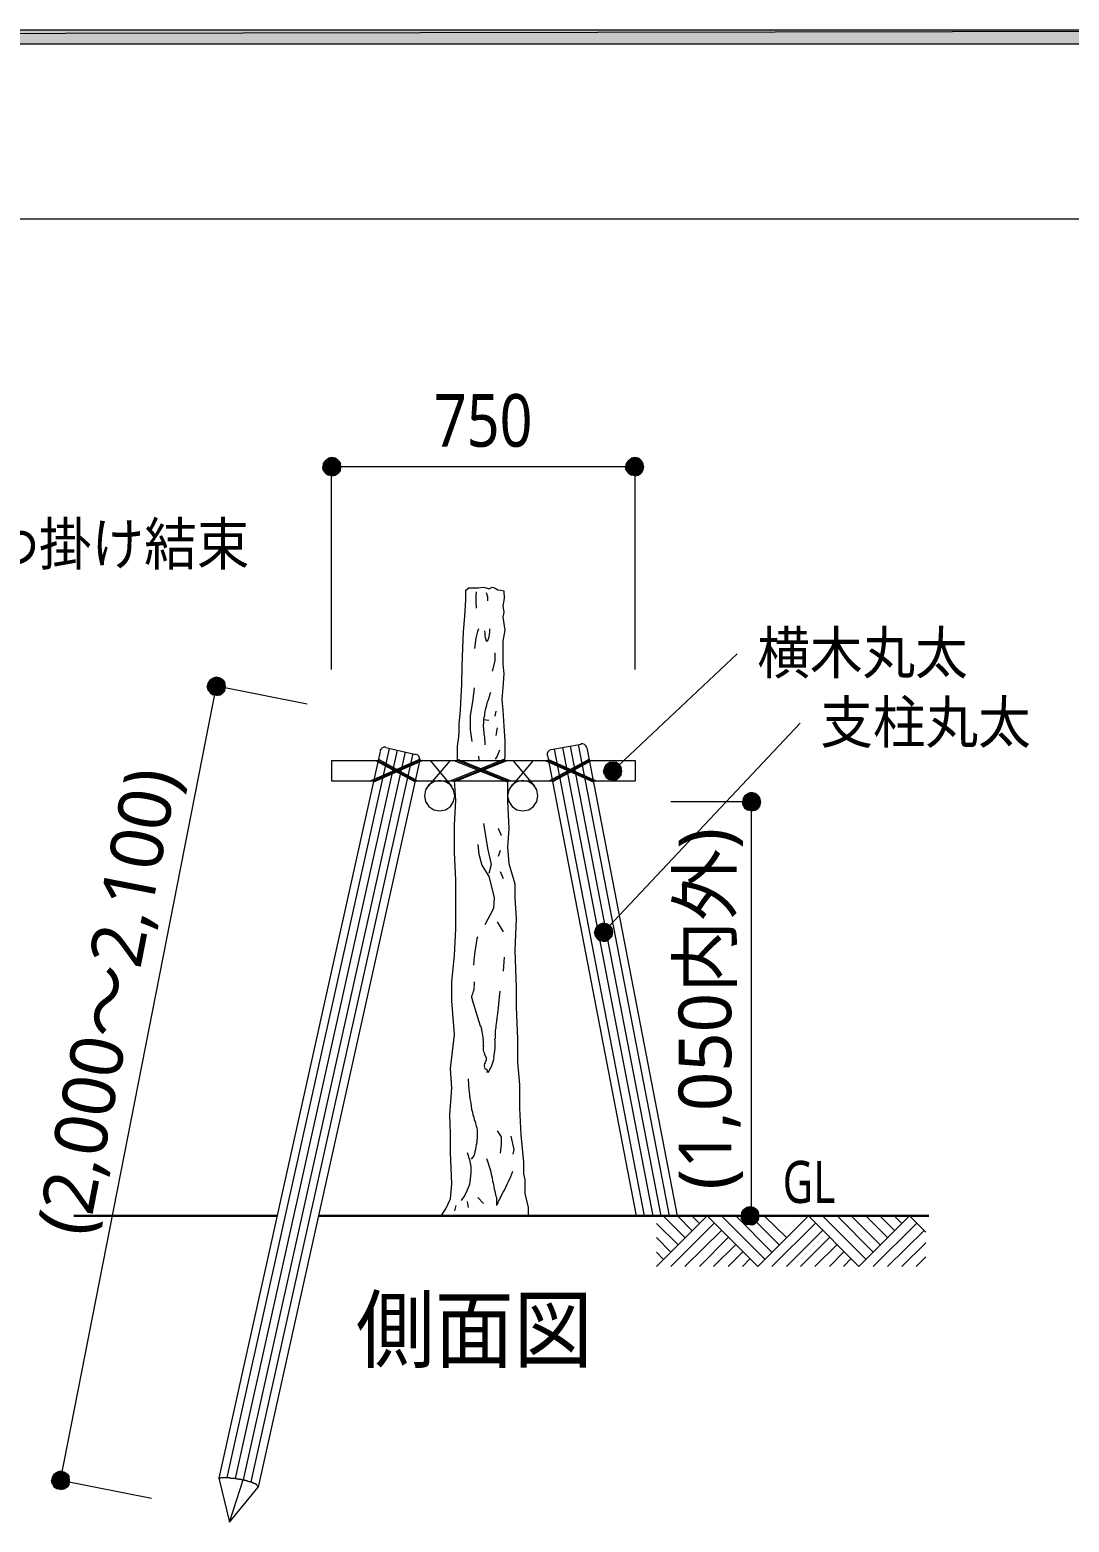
# Model space of a CAD drawing. Header units: millimetres. Extents: x 0 to 420, y 0 to 297.
# Drawn here: x 296 to 347.4, y 132.6 to 206.3 of the extents above; entities that cross this region are included whole.
import ezdxf
from ezdxf.enums import TextEntityAlignment as Align

# ---------------------------------------------------------------- set-up
doc = ezdxf.new("R2010")
doc.units = ezdxf.units.MM
doc.styles.add('kst32b', font='NotoSansJP-Variable.ttf')

msp = doc.modelspace()

# ---------------------------------------------------------------- hatches: boundary and pattern name
h = msp.add_hatch(color=7)
h.paths.add_polyline_path([(394.166, 205.634), (394.166, 206.333), (26.183, 205.634), (394.166, 205.634)])
h.paths.add_polyline_path([(394.166, 206.333), (26.183, 205.634), (26.183, 206.333), (394.166, 206.333)])
h = msp.add_hatch(color=7)
h.paths.add_polyline_path([(310.938, 185.208), (310.769, 185.166), (310.938, 184.743), (310.938, 185.208)])
h.paths.add_polyline_path([(310.769, 185.166), (310.938, 184.743), (310.621, 185.06), (310.769, 185.166)])
h.paths.add_polyline_path([(310.938, 184.743), (310.621, 185.06), (310.515, 184.912), (310.938, 184.743)])
for points in [[(311.108, 185.166), (310.938, 185.208), (310.938, 184.743), (311.108, 185.166)], [(326.073, 185.166), (325.903, 185.208), (325.903, 184.743), (326.073, 185.166)], [(305.414, 174.307), (305.245, 174.35), (305.245, 173.905), (305.414, 174.307)], [(324.993, 170.138), (324.803, 170.159), (324.803, 169.714), (324.993, 170.138)], [(331.851, 168.614), (331.661, 168.656), (331.661, 168.19), (331.851, 168.614)], [(324.548, 162.158), (324.358, 162.2), (324.358, 161.756), (324.548, 162.158)], [(331.766, 148.146), (331.597, 148.188), (331.597, 147.743), (331.766, 148.146)], [(297.709, 135.086), (297.54, 135.128), (297.54, 134.662), (297.709, 135.086)]]:
    msp.add_hatch(color=7).paths.add_polyline_path(points)
h = msp.add_hatch(color=7)
h.paths.add_polyline_path([(311.383, 184.743), (311.362, 184.912), (310.938, 184.743), (311.383, 184.743)])
h.paths.add_polyline_path([(311.362, 184.912), (310.938, 184.743), (311.256, 185.06), (311.362, 184.912)])
h.paths.add_polyline_path([(310.938, 184.743), (311.256, 185.06), (311.108, 185.166), (310.938, 184.743)])
h = msp.add_hatch(color=7)
h.paths.add_polyline_path([(325.903, 185.208), (325.734, 185.166), (325.903, 184.743), (325.903, 185.208)])
h.paths.add_polyline_path([(325.734, 185.166), (325.903, 184.743), (325.586, 185.06), (325.734, 185.166)])
h.paths.add_polyline_path([(325.903, 184.743), (325.586, 185.06), (325.48, 184.912), (325.903, 184.743)])
h = msp.add_hatch(color=7)
h.paths.add_polyline_path([(326.348, 184.743), (326.305, 184.912), (325.903, 184.743), (326.348, 184.743)])
h.paths.add_polyline_path([(326.305, 184.912), (325.903, 184.743), (326.221, 185.06), (326.305, 184.912)])
h.paths.add_polyline_path([(325.903, 184.743), (326.221, 185.06), (326.073, 185.166), (325.903, 184.743)])
h = msp.add_hatch(color=7)
h.paths.add_polyline_path([(310.515, 184.912), (310.494, 184.743), (310.938, 184.743), (310.515, 184.912)])
h.paths.add_polyline_path([(310.494, 184.743), (310.938, 184.743), (310.515, 184.573), (310.494, 184.743)])
h.paths.add_polyline_path([(310.938, 184.743), (310.515, 184.573), (310.621, 184.425), (310.938, 184.743)])
h = msp.add_hatch(color=7)
h.paths.add_polyline_path([(310.621, 184.425), (310.769, 184.34), (310.938, 184.743), (310.621, 184.425)])
h.paths.add_polyline_path([(310.769, 184.34), (310.938, 184.743), (310.938, 184.298), (310.769, 184.34)])
h.paths.add_polyline_path([(310.938, 184.743), (310.938, 184.298), (311.108, 184.34), (310.938, 184.743)])
h = msp.add_hatch(color=7)
h.paths.add_polyline_path([(311.108, 184.34), (311.256, 184.425), (310.938, 184.743), (311.108, 184.34)])
h.paths.add_polyline_path([(311.256, 184.425), (310.938, 184.743), (311.362, 184.573), (311.256, 184.425)])
h.paths.add_polyline_path([(310.938, 184.743), (311.362, 184.573), (311.383, 184.743), (310.938, 184.743)])
h = msp.add_hatch(color=7)
h.paths.add_polyline_path([(325.48, 184.912), (325.437, 184.743), (325.903, 184.743), (325.48, 184.912)])
h.paths.add_polyline_path([(325.437, 184.743), (325.903, 184.743), (325.48, 184.573), (325.437, 184.743)])
h.paths.add_polyline_path([(325.903, 184.743), (325.48, 184.573), (325.586, 184.425), (325.903, 184.743)])
h = msp.add_hatch(color=7)
h.paths.add_polyline_path([(325.586, 184.425), (325.734, 184.34), (325.903, 184.743), (325.586, 184.425)])
h.paths.add_polyline_path([(325.734, 184.34), (325.903, 184.743), (325.903, 184.298), (325.734, 184.34)])
h.paths.add_polyline_path([(325.903, 184.743), (325.903, 184.298), (326.073, 184.34), (325.903, 184.743)])
h = msp.add_hatch(color=7)
h.paths.add_polyline_path([(326.073, 184.34), (326.221, 184.425), (325.903, 184.743), (326.073, 184.34)])
h.paths.add_polyline_path([(326.221, 184.425), (325.903, 184.743), (326.305, 184.573), (326.221, 184.425)])
h.paths.add_polyline_path([(325.903, 184.743), (326.305, 184.573), (326.348, 184.743), (325.903, 184.743)])
h = msp.add_hatch(color=7)
h.paths.add_polyline_path([(304.821, 174.075), (304.779, 173.905), (305.245, 173.905), (304.821, 174.075)])
h.paths.add_polyline_path([(304.779, 173.905), (305.245, 173.905), (304.821, 173.715), (304.779, 173.905)])
h.paths.add_polyline_path([(305.245, 173.905), (304.821, 173.715), (304.927, 173.588), (305.245, 173.905)])
h = msp.add_hatch(color=7)
h.paths.add_polyline_path([(305.245, 174.35), (305.054, 174.307), (305.245, 173.905), (305.245, 174.35)])
h.paths.add_polyline_path([(305.054, 174.307), (305.245, 173.905), (304.927, 174.223), (305.054, 174.307)])
h.paths.add_polyline_path([(305.245, 173.905), (304.927, 174.223), (304.821, 174.075), (305.245, 173.905)])
h = msp.add_hatch(color=7)
h.paths.add_polyline_path([(305.689, 173.905), (305.647, 174.075), (305.245, 173.905), (305.689, 173.905)])
h.paths.add_polyline_path([(305.647, 174.075), (305.245, 173.905), (305.562, 174.223), (305.647, 174.075)])
h.paths.add_polyline_path([(305.245, 173.905), (305.562, 174.223), (305.414, 174.307), (305.245, 173.905)])
h = msp.add_hatch(color=7)
h.paths.add_polyline_path([(304.927, 173.588), (305.054, 173.482), (305.245, 173.905), (304.927, 173.588)])
h.paths.add_polyline_path([(305.054, 173.482), (305.245, 173.905), (305.245, 173.44), (305.054, 173.482)])
h.paths.add_polyline_path([(305.245, 173.905), (305.245, 173.44), (305.414, 173.482), (305.245, 173.905)])
h = msp.add_hatch(color=7)
h.paths.add_polyline_path([(305.414, 173.482), (305.562, 173.588), (305.245, 173.905), (305.414, 173.482)])
h.paths.add_polyline_path([(305.562, 173.588), (305.245, 173.905), (305.647, 173.715), (305.562, 173.588)])
h.paths.add_polyline_path([(305.245, 173.905), (305.647, 173.715), (305.689, 173.905), (305.245, 173.905)])
h = msp.add_hatch(color=7)
h.paths.add_polyline_path([(324.4, 169.884), (324.358, 169.714), (324.803, 169.714), (324.4, 169.884)])
h.paths.add_polyline_path([(324.358, 169.714), (324.803, 169.714), (324.4, 169.545), (324.358, 169.714)])
h.paths.add_polyline_path([(324.803, 169.714), (324.4, 169.545), (324.485, 169.397), (324.803, 169.714)])
h = msp.add_hatch(color=7)
h.paths.add_polyline_path([(324.803, 170.159), (324.633, 170.138), (324.803, 169.714), (324.803, 170.159)])
h.paths.add_polyline_path([(324.633, 170.138), (324.803, 169.714), (324.485, 170.032), (324.633, 170.138)])
h.paths.add_polyline_path([(324.803, 169.714), (324.485, 170.032), (324.4, 169.884), (324.803, 169.714)])
h = msp.add_hatch(color=7)
h.paths.add_polyline_path([(324.485, 169.397), (324.633, 169.291), (324.803, 169.714), (324.485, 169.397)])
h.paths.add_polyline_path([(324.633, 169.291), (324.803, 169.714), (324.803, 169.27), (324.633, 169.291)])
h.paths.add_polyline_path([(324.803, 169.714), (324.803, 169.27), (324.993, 169.291), (324.803, 169.714)])
h = msp.add_hatch(color=7)
h.paths.add_polyline_path([(325.268, 169.714), (325.226, 169.884), (324.803, 169.714), (325.268, 169.714)])
h.paths.add_polyline_path([(325.226, 169.884), (324.803, 169.714), (325.12, 170.032), (325.226, 169.884)])
h.paths.add_polyline_path([(324.803, 169.714), (325.12, 170.032), (324.993, 170.138), (324.803, 169.714)])
h = msp.add_hatch(color=7)
h.paths.add_polyline_path([(324.993, 169.291), (325.12, 169.397), (324.803, 169.714), (324.993, 169.291)])
h.paths.add_polyline_path([(325.12, 169.397), (324.803, 169.714), (325.226, 169.545), (325.12, 169.397)])
h.paths.add_polyline_path([(324.803, 169.714), (325.226, 169.545), (325.268, 169.714), (324.803, 169.714)])
h = msp.add_hatch(color=7)
h.paths.add_polyline_path([(331.258, 168.36), (331.216, 168.19), (331.661, 168.19), (331.258, 168.36)])
h.paths.add_polyline_path([(331.216, 168.19), (331.661, 168.19), (331.258, 168.021), (331.216, 168.19)])
h.paths.add_polyline_path([(331.661, 168.19), (331.258, 168.021), (331.343, 167.873), (331.661, 168.19)])
h = msp.add_hatch(color=7)
h.paths.add_polyline_path([(331.661, 168.656), (331.491, 168.614), (331.661, 168.19), (331.661, 168.656)])
h.paths.add_polyline_path([(331.491, 168.614), (331.661, 168.19), (331.343, 168.508), (331.491, 168.614)])
h.paths.add_polyline_path([(331.661, 168.19), (331.343, 168.508), (331.258, 168.36), (331.661, 168.19)])
h = msp.add_hatch(color=7)
h.paths.add_polyline_path([(331.343, 167.873), (331.491, 167.788), (331.661, 168.19), (331.343, 167.873)])
h.paths.add_polyline_path([(331.491, 167.788), (331.661, 168.19), (331.661, 167.746), (331.491, 167.788)])
h.paths.add_polyline_path([(331.661, 168.19), (331.661, 167.746), (331.851, 167.788), (331.661, 168.19)])
h = msp.add_hatch(color=7)
h.paths.add_polyline_path([(332.126, 168.19), (332.084, 168.36), (331.661, 168.19), (332.126, 168.19)])
h.paths.add_polyline_path([(332.084, 168.36), (331.661, 168.19), (331.978, 168.508), (332.084, 168.36)])
h.paths.add_polyline_path([(331.661, 168.19), (331.978, 168.508), (331.851, 168.614), (331.661, 168.19)])
h = msp.add_hatch(color=7)
h.paths.add_polyline_path([(331.851, 167.788), (331.978, 167.873), (331.661, 168.19), (331.851, 167.788)])
h.paths.add_polyline_path([(331.978, 167.873), (331.661, 168.19), (332.084, 168.021), (331.978, 167.873)])
h.paths.add_polyline_path([(331.661, 168.19), (332.084, 168.021), (332.126, 168.19), (331.661, 168.19)])
h = msp.add_hatch(color=7)
h.paths.add_polyline_path([(324.358, 162.2), (324.189, 162.158), (324.358, 161.756), (324.358, 162.2)])
h.paths.add_polyline_path([(324.189, 162.158), (324.358, 161.756), (324.041, 162.073), (324.189, 162.158)])
h.paths.add_polyline_path([(324.358, 161.756), (324.041, 162.073), (323.956, 161.925), (324.358, 161.756)])
h = msp.add_hatch(color=7)
h.paths.add_polyline_path([(323.956, 161.925), (323.913, 161.756), (324.358, 161.756), (323.956, 161.925)])
h.paths.add_polyline_path([(323.913, 161.756), (324.358, 161.756), (323.956, 161.565), (323.913, 161.756)])
h.paths.add_polyline_path([(324.358, 161.756), (323.956, 161.565), (324.041, 161.438), (324.358, 161.756)])
h = msp.add_hatch(color=7)
h.paths.add_polyline_path([(324.041, 161.438), (324.189, 161.332), (324.358, 161.756), (324.041, 161.438)])
h.paths.add_polyline_path([(324.189, 161.332), (324.358, 161.756), (324.358, 161.29), (324.189, 161.332)])
h.paths.add_polyline_path([(324.358, 161.756), (324.358, 161.29), (324.548, 161.332), (324.358, 161.756)])
h = msp.add_hatch(color=7)
h.paths.add_polyline_path([(324.824, 161.756), (324.781, 161.925), (324.358, 161.756), (324.824, 161.756)])
h.paths.add_polyline_path([(324.781, 161.925), (324.358, 161.756), (324.675, 162.073), (324.781, 161.925)])
h.paths.add_polyline_path([(324.358, 161.756), (324.675, 162.073), (324.548, 162.158), (324.358, 161.756)])
h = msp.add_hatch(color=7)
h.paths.add_polyline_path([(324.548, 161.332), (324.675, 161.438), (324.358, 161.756), (324.548, 161.332)])
h.paths.add_polyline_path([(324.675, 161.438), (324.358, 161.756), (324.781, 161.565), (324.675, 161.438)])
h.paths.add_polyline_path([(324.358, 161.756), (324.781, 161.565), (324.824, 161.756), (324.358, 161.756)])
h = msp.add_hatch(color=7)
h.paths.add_polyline_path([(331.597, 148.188), (331.428, 148.146), (331.597, 147.743), (331.597, 148.188)])
h.paths.add_polyline_path([(331.428, 148.146), (331.597, 147.743), (331.279, 148.061), (331.428, 148.146)])
h.paths.add_polyline_path([(331.597, 147.743), (331.279, 148.061), (331.174, 147.913), (331.597, 147.743)])
h = msp.add_hatch(color=7)
h.paths.add_polyline_path([(331.174, 147.913), (331.153, 147.743), (331.597, 147.743), (331.174, 147.913)])
h.paths.add_polyline_path([(331.153, 147.743), (331.597, 147.743), (331.174, 147.574), (331.153, 147.743)])
h.paths.add_polyline_path([(331.597, 147.743), (331.174, 147.574), (331.279, 147.426), (331.597, 147.743)])
h = msp.add_hatch(color=7)
h.paths.add_polyline_path([(331.279, 147.426), (331.428, 147.32), (331.597, 147.743), (331.279, 147.426)])
h.paths.add_polyline_path([(331.428, 147.32), (331.597, 147.743), (331.597, 147.299), (331.428, 147.32)])
h.paths.add_polyline_path([(331.597, 147.743), (331.597, 147.299), (331.766, 147.32), (331.597, 147.743)])
h = msp.add_hatch(color=7)
h.paths.add_polyline_path([(332.041, 147.743), (332.02, 147.913), (331.597, 147.743), (332.041, 147.743)])
h.paths.add_polyline_path([(332.02, 147.913), (331.597, 147.743), (331.914, 148.061), (332.02, 147.913)])
h.paths.add_polyline_path([(331.597, 147.743), (331.914, 148.061), (331.766, 148.146), (331.597, 147.743)])
h = msp.add_hatch(color=7)
h.paths.add_polyline_path([(331.766, 147.32), (331.914, 147.426), (331.597, 147.743), (331.766, 147.32)])
h.paths.add_polyline_path([(331.914, 147.426), (331.597, 147.743), (332.02, 147.574), (331.914, 147.426)])
h.paths.add_polyline_path([(331.597, 147.743), (332.02, 147.574), (332.041, 147.743), (331.597, 147.743)])
h = msp.add_hatch(color=7)
h.paths.add_polyline_path([(297.54, 135.128), (297.371, 135.086), (297.54, 134.662), (297.54, 135.128)])
h.paths.add_polyline_path([(297.371, 135.086), (297.54, 134.662), (297.222, 135.001), (297.371, 135.086)])
h.paths.add_polyline_path([(297.54, 134.662), (297.222, 135.001), (297.138, 134.853), (297.54, 134.662)])
h = msp.add_hatch(color=7)
h.paths.add_polyline_path([(297.984, 134.662), (297.963, 134.853), (297.54, 134.662), (297.984, 134.662)])
h.paths.add_polyline_path([(297.963, 134.853), (297.54, 134.662), (297.857, 135.001), (297.963, 134.853)])
h.paths.add_polyline_path([(297.54, 134.662), (297.857, 135.001), (297.709, 135.086), (297.54, 134.662)])
h = msp.add_hatch(color=7)
h.paths.add_polyline_path([(297.138, 134.853), (297.095, 134.662), (297.54, 134.662), (297.138, 134.853)])
h.paths.add_polyline_path([(297.095, 134.662), (297.54, 134.662), (297.138, 134.493), (297.095, 134.662)])
h.paths.add_polyline_path([(297.54, 134.662), (297.138, 134.493), (297.222, 134.345), (297.54, 134.662)])
h = msp.add_hatch(color=7)
h.paths.add_polyline_path([(297.222, 134.345), (297.371, 134.26), (297.54, 134.662), (297.222, 134.345)])
h.paths.add_polyline_path([(297.371, 134.26), (297.54, 134.662), (297.54, 134.218), (297.371, 134.26)])
h.paths.add_polyline_path([(297.54, 134.662), (297.54, 134.218), (297.709, 134.26), (297.54, 134.662)])
h = msp.add_hatch(color=7)
h.paths.add_polyline_path([(297.709, 134.26), (297.857, 134.345), (297.54, 134.662), (297.709, 134.26)])
h.paths.add_polyline_path([(297.857, 134.345), (297.54, 134.662), (297.963, 134.493), (297.857, 134.345)])
h.paths.add_polyline_path([(297.54, 134.662), (297.963, 134.493), (297.984, 134.662), (297.54, 134.662)])

# ---------------------------------------------------------------- linework, layer by layer
at = {"lineweight": 0}
for points in [[(394.166, 205.634), (394.166, 206.333), (26.183, 205.634)], [(394.166, 206.333), (26.183, 205.634), (26.183, 206.333)], [(310.938, 184.743), (310.621, 185.06), (310.515, 184.912)], [(310.769, 185.166), (310.938, 184.743), (310.621, 185.06)], [(310.938, 185.208), (310.769, 185.166), (310.938, 184.743)], [(311.108, 185.166), (310.938, 185.208), (310.938, 184.743)], [(310.938, 184.743), (311.256, 185.06), (311.108, 185.166)], [(311.362, 184.912), (310.938, 184.743), (311.256, 185.06)], [(325.903, 184.743), (325.586, 185.06), (325.48, 184.912)], [(325.734, 185.166), (325.903, 184.743), (325.586, 185.06)], [(325.903, 185.208), (325.734, 185.166), (325.903, 184.743)], [(326.073, 185.166), (325.903, 185.208), (325.903, 184.743)], [(325.903, 184.743), (326.221, 185.06), (326.073, 185.166)], [(326.305, 184.912), (325.903, 184.743), (326.221, 185.06)], [(310.515, 184.912), (310.494, 184.743), (310.938, 184.743)], [(310.494, 184.743), (310.938, 184.743), (310.515, 184.573)], [(310.938, 184.743), (310.515, 184.573), (310.621, 184.425)], [(310.621, 184.425), (310.769, 184.34), (310.938, 184.743)], [(310.769, 184.34), (310.938, 184.743), (310.938, 184.298)], [(311.383, 184.743), (311.362, 184.912), (310.938, 184.743)], [(310.938, 184.743), (310.938, 184.298), (311.108, 184.34)], [(311.108, 184.34), (311.256, 184.425), (310.938, 184.743)], [(311.256, 184.425), (310.938, 184.743), (311.362, 184.573)], [(310.938, 184.743), (311.362, 184.573), (311.383, 184.743)], [(325.48, 184.912), (325.437, 184.743), (325.903, 184.743)], [(325.437, 184.743), (325.903, 184.743), (325.48, 184.573)], [(325.903, 184.743), (325.48, 184.573), (325.586, 184.425)], [(325.586, 184.425), (325.734, 184.34), (325.903, 184.743)], [(325.734, 184.34), (325.903, 184.743), (325.903, 184.298)], [(326.348, 184.743), (326.305, 184.912), (325.903, 184.743)], [(325.903, 184.743), (325.903, 184.298), (326.073, 184.34)], [(326.073, 184.34), (326.221, 184.425), (325.903, 184.743)], [(326.221, 184.425), (325.903, 184.743), (326.305, 184.573)], [(325.903, 184.743), (326.305, 184.573), (326.348, 184.743)], [(304.821, 174.075), (304.779, 173.905), (305.245, 173.905)], [(305.245, 173.905), (304.927, 174.223), (304.821, 174.075)], [(305.054, 174.307), (305.245, 173.905), (304.927, 174.223)], [(305.245, 174.35), (305.054, 174.307), (305.245, 173.905)], [(305.414, 174.307), (305.245, 174.35), (305.245, 173.905)], [(305.245, 173.905), (305.562, 174.223), (305.414, 174.307)], [(305.647, 174.075), (305.245, 173.905), (305.562, 174.223)], [(305.689, 173.905), (305.647, 174.075), (305.245, 173.905)], [(304.779, 173.905), (305.245, 173.905), (304.821, 173.715)], [(305.245, 173.905), (304.821, 173.715), (304.927, 173.588)], [(304.927, 173.588), (305.054, 173.482), (305.245, 173.905)], [(305.054, 173.482), (305.245, 173.905), (305.245, 173.44)], [(305.245, 173.905), (305.245, 173.44), (305.414, 173.482)], [(305.414, 173.482), (305.562, 173.588), (305.245, 173.905)], [(305.562, 173.588), (305.245, 173.905), (305.647, 173.715)], [(305.245, 173.905), (305.647, 173.715), (305.689, 173.905)], [(324.4, 169.884), (324.358, 169.714), (324.803, 169.714)], [(324.358, 169.714), (324.803, 169.714), (324.4, 169.545)], [(324.803, 169.714), (324.485, 170.032), (324.4, 169.884)], [(324.803, 169.714), (324.4, 169.545), (324.485, 169.397)], [(324.633, 170.138), (324.803, 169.714), (324.485, 170.032)], [(324.485, 169.397), (324.633, 169.291), (324.803, 169.714)], [(324.803, 170.159), (324.633, 170.138), (324.803, 169.714)], [(324.633, 169.291), (324.803, 169.714), (324.803, 169.27)], [(324.993, 170.138), (324.803, 170.159), (324.803, 169.714)], [(324.803, 169.714), (325.12, 170.032), (324.993, 170.138)], [(325.226, 169.884), (324.803, 169.714), (325.12, 170.032)], [(325.268, 169.714), (325.226, 169.884), (324.803, 169.714)], [(324.803, 169.714), (324.803, 169.27), (324.993, 169.291)], [(324.993, 169.291), (325.12, 169.397), (324.803, 169.714)], [(325.12, 169.397), (324.803, 169.714), (325.226, 169.545)], [(324.803, 169.714), (325.226, 169.545), (325.268, 169.714)], [(331.258, 168.36), (331.216, 168.19), (331.661, 168.19)], [(331.216, 168.19), (331.661, 168.19), (331.258, 168.021)], [(331.661, 168.19), (331.343, 168.508), (331.258, 168.36)], [(331.661, 168.19), (331.258, 168.021), (331.343, 167.873)], [(331.491, 168.614), (331.661, 168.19), (331.343, 168.508)], [(331.343, 167.873), (331.491, 167.788), (331.661, 168.19)], [(331.661, 168.656), (331.491, 168.614), (331.661, 168.19)], [(331.491, 167.788), (331.661, 168.19), (331.661, 167.746)], [(331.851, 168.614), (331.661, 168.656), (331.661, 168.19)], [(331.661, 168.19), (331.978, 168.508), (331.851, 168.614)], [(332.084, 168.36), (331.661, 168.19), (331.978, 168.508)], [(332.126, 168.19), (332.084, 168.36), (331.661, 168.19)], [(331.661, 168.19), (331.661, 167.746), (331.851, 167.788)], [(331.851, 167.788), (331.978, 167.873), (331.661, 168.19)], [(331.978, 167.873), (331.661, 168.19), (332.084, 168.021)], [(331.661, 168.19), (332.084, 168.021), (332.126, 168.19)], [(324.358, 162.2), (324.189, 162.158), (324.358, 161.756)], [(324.548, 162.158), (324.358, 162.2), (324.358, 161.756)], [(323.956, 161.925), (323.913, 161.756), (324.358, 161.756)], [(323.913, 161.756), (324.358, 161.756), (323.956, 161.565)], [(324.358, 161.756), (324.041, 162.073), (323.956, 161.925)], [(324.358, 161.756), (323.956, 161.565), (324.041, 161.438)], [(324.189, 162.158), (324.358, 161.756), (324.041, 162.073)], [(324.041, 161.438), (324.189, 161.332), (324.358, 161.756)], [(324.189, 161.332), (324.358, 161.756), (324.358, 161.29)], [(324.358, 161.756), (324.675, 162.073), (324.548, 162.158)], [(324.781, 161.925), (324.358, 161.756), (324.675, 162.073)], [(324.824, 161.756), (324.781, 161.925), (324.358, 161.756)], [(324.358, 161.756), (324.358, 161.29), (324.548, 161.332)], [(324.548, 161.332), (324.675, 161.438), (324.358, 161.756)], [(324.675, 161.438), (324.358, 161.756), (324.781, 161.565)], [(324.358, 161.756), (324.781, 161.565), (324.824, 161.756)], [(331.597, 148.188), (331.428, 148.146), (331.597, 147.743)], [(331.766, 148.146), (331.597, 148.188), (331.597, 147.743)], [(331.174, 147.913), (331.153, 147.743), (331.597, 147.743)], [(331.153, 147.743), (331.597, 147.743), (331.174, 147.574)], [(331.597, 147.743), (331.279, 148.061), (331.174, 147.913)], [(331.597, 147.743), (331.174, 147.574), (331.279, 147.426)], [(331.428, 148.146), (331.597, 147.743), (331.279, 148.061)], [(331.279, 147.426), (331.428, 147.32), (331.597, 147.743)], [(331.428, 147.32), (331.597, 147.743), (331.597, 147.299)], [(331.597, 147.743), (331.914, 148.061), (331.766, 148.146)], [(332.02, 147.913), (331.597, 147.743), (331.914, 148.061)], [(332.041, 147.743), (332.02, 147.913), (331.597, 147.743)], [(331.597, 147.743), (331.597, 147.299), (331.766, 147.32)], [(331.766, 147.32), (331.914, 147.426), (331.597, 147.743)], [(331.914, 147.426), (331.597, 147.743), (332.02, 147.574)], [(331.597, 147.743), (332.02, 147.574), (332.041, 147.743)], [(297.54, 134.662), (297.222, 135.001), (297.138, 134.853)], [(297.371, 135.086), (297.54, 134.662), (297.222, 135.001)], [(297.54, 135.128), (297.371, 135.086), (297.54, 134.662)], [(297.709, 135.086), (297.54, 135.128), (297.54, 134.662)], [(297.54, 134.662), (297.857, 135.001), (297.709, 135.086)], [(297.963, 134.853), (297.54, 134.662), (297.857, 135.001)], [(297.138, 134.853), (297.095, 134.662), (297.54, 134.662)], [(297.095, 134.662), (297.54, 134.662), (297.138, 134.493)], [(297.54, 134.662), (297.138, 134.493), (297.222, 134.345)], [(297.222, 134.345), (297.371, 134.26), (297.54, 134.662)], [(297.371, 134.26), (297.54, 134.662), (297.54, 134.218)], [(297.984, 134.662), (297.963, 134.853), (297.54, 134.662)], [(297.54, 134.662), (297.54, 134.218), (297.709, 134.26)], [(297.709, 134.26), (297.857, 134.345), (297.54, 134.662)], [(297.857, 134.345), (297.54, 134.662), (297.963, 134.493)], [(297.54, 134.662), (297.963, 134.493), (297.984, 134.662)]]:
    msp.add_lwpolyline(points, close=True, dxfattribs=at)
at = {"lineweight": 13}
for points in [[(394.166, 196.977), (26.183, 196.977)], [(310.917, 174.731), (310.917, 184.743)], [(325.924, 174.731), (325.924, 184.743), (310.917, 184.743)], [(317.14, 170.243), (317.14, 170.497), (317.14, 170.942), (317.204, 171.408), (317.225, 171.683), (317.225, 172.043), (317.267, 172.381), (317.288, 172.741), (317.331, 173.397), (317.352, 174.011), (317.373, 174.879), (317.415, 175.789), (317.437, 176.615), (317.5, 177.355), (317.563, 178.181), (317.563, 178.647), (317.712, 178.774), (317.86, 178.774), (317.987, 178.774), (318.177, 178.774), (318.431, 178.795), (318.558, 178.774), (318.707, 178.71), (318.855, 178.795), (319.003, 178.752), (319.13, 178.668), (319.278, 178.647), (319.426, 178.625), (319.447, 178.244), (319.384, 177.885), (319.426, 177.567), (319.384, 177.313), (319.49, 176.678), (319.384, 176.128), (319.384, 175.472), (319.384, 175.006), (319.426, 174.519), (319.384, 173.842), (319.341, 173.249), (319.384, 172.72), (319.426, 171.937), (319.49, 171.196), (319.49, 170.519), (319.469, 170.243)], [(318.072, 178.577), (318.066, 178.525), (318.062, 178.473), (318.058, 178.421), (318.055, 178.368)], [(318.558, 178.541), (318.622, 178.329), (318.622, 178.117)], [(318.055, 178.368), (318.053, 178.316), (318.051, 178.264), (318.051, 178.212), (318.05, 178.16)], [(318.05, 178.16), (318.051, 178.11), (318.052, 178.06), (318.054, 178.011), (318.056, 177.961)], [(318.056, 177.961), (318.059, 177.912), (318.062, 177.862), (318.067, 177.813), (318.072, 177.764)], [(318.177, 176.742), (318.135, 176.615), (318.05, 176.276), (317.987, 175.768)], [(318.474, 176.636), (318.495, 176.509), (318.495, 176.403), (318.516, 176.318), (318.537, 176.234), (318.537, 176.191), (318.558, 176.149), (318.579, 176.149), (318.601, 176.128), (318.622, 176.149), (318.643, 176.17), (318.664, 176.212), (318.685, 176.276), (318.707, 176.361), (318.728, 176.467), (318.749, 176.593), (318.749, 176.742)], [(318.982, 175.556), (318.982, 175.154), (318.855, 174.646)], [(324.803, 169.714), (330.962, 175.514)], [(302.027, 133.773), (297.54, 134.662), (305.245, 173.926), (309.711, 173.037)], [(317.966, 173.821), (317.902, 173.249), (317.775, 172.445), (317.775, 171.746), (317.86, 171.175)], [(318.77, 173.588), (318.728, 173.461), (318.685, 173.313), (318.643, 173.186), (318.601, 173.08), (318.579, 172.953), (318.537, 172.847), (318.516, 172.741), (318.495, 172.635), (318.474, 172.551), (318.474, 172.445), (318.453, 172.36), (318.431, 172.275), (318.431, 172.191), (318.431, 172.085), (318.41, 172), (318.41, 171.916), (318.431, 171.831), (318.431, 171.725), (318.453, 171.64), (318.453, 171.535), (318.474, 171.408), (318.474, 171.281), (318.495, 171.154), (318.495, 171.005)], [(319.045, 172.678), (318.982, 172.424)], [(318.431, 172.254), (318.685, 172.233)], [(319.109, 171.852), (319.045, 171.471)], [(324.358, 161.756), (334.073, 172.085)], [(321.776, 170.773), (323.257, 171.048)], [(323.528, 170.872), (323.491, 170.961), (323.425, 171.027), (323.34, 171.064), (323.243, 171.065)], [(313.33, 170.688), (305.35, 134.789)], [(313.775, 170.836), (305.753, 134.81)], [(314.156, 170.751), (306.155, 134.768)], [(314.558, 170.667), (306.557, 134.705)], [(314.939, 170.582), (306.938, 134.599)], [(315.299, 170.307), (312.864, 169.227)], [(313.246, 170.307), (315.172, 169.227)], [(313.605, 170.894), (313.509, 170.896), (313.422, 170.862), (313.354, 170.797), (313.315, 170.709)], [(313.605, 170.878), (315.087, 170.54)], [(315.272, 170.265), (315.274, 170.361), (315.239, 170.448), (315.175, 170.516), (315.087, 170.555)], [(319.469, 170.307), (316.823, 169.227)], [(317.14, 170.307), (319.786, 169.227)], [(318.177, 170.455), (318.198, 170.243)], [(319.214, 170.751), (319.109, 170.455), (319.003, 170.307)], [(321.761, 170.768), (321.672, 170.731), (321.606, 170.666), (321.569, 170.58), (321.568, 170.483)], [(321.585, 170.476), (325.967, 147.743)], [(321.606, 170.307), (323.998, 169.227)], [(323.659, 170.307), (321.691, 169.227)], [(321.924, 170.794), (326.369, 147.743)], [(322.326, 170.878), (326.792, 147.743)], [(322.707, 170.942), (327.194, 147.743)], [(323.109, 171.027), (327.596, 147.743)], [(323.532, 170.857), (327.999, 147.743)], [(315.278, 170.265), (307.298, 134.345)], [(310.917, 170.243), (310.917, 169.227)], [(310.917, 170.243), (313.224, 170.243)], [(315.426, 170.243), (312.991, 169.164)], [(315.278, 170.243), (313.013, 169.227)], [(313.097, 170.243), (315.045, 169.185)], [(313.224, 170.243), (315.045, 169.227)], [(315.278, 170.243), (321.628, 170.243)], [(316.78, 170.243), (315.701, 168.973)], [(315.786, 170.243), (316.844, 168.973)], [(316.971, 170.243), (319.596, 169.185)], [(319.617, 170.243), (316.992, 169.185)], [(319.469, 170.243), (316.992, 169.227)], [(317.14, 170.243), (319.617, 169.227)], [(320.887, 170.243), (319.807, 168.973)], [(319.871, 170.243), (320.95, 168.973)], [(321.479, 170.243), (323.871, 169.164)], [(321.628, 170.243), (323.85, 169.227)], [(323.659, 170.243), (321.818, 169.227)], [(323.787, 170.243), (321.839, 169.185)], [(323.659, 170.243), (325.924, 170.243)], [(325.924, 170.243), (325.924, 169.227)], [(310.917, 169.227), (313.013, 169.227)], [(315.045, 169.227), (321.818, 169.227)], [(316.336, 147.743), (316.569, 148.082), (316.802, 148.59), (316.865, 149.331), (316.802, 150.876), (316.802, 151.807), (316.759, 152.739), (316.865, 154.051), (316.802, 155.025), (316.992, 156.697), (316.865, 158.369), (316.865, 159.3), (316.992, 160.613), (317.055, 161.904), (317.055, 162.899), (317.055, 164.317), (316.992, 165.693), (316.992, 167.047), (317.055, 168.275), (317.034, 168.741), (317.013, 169.037), (316.992, 169.227)], [(319.617, 169.227), (319.617, 168.973), (319.617, 168.719), (319.617, 168.444), (319.617, 168.233), (319.68, 166.878), (319.617, 165.947), (319.68, 165.142), (319.977, 164.147), (319.977, 163.449), (320.04, 162.412), (319.977, 160.867), (320.04, 159.004), (320.04, 158.073), (320.104, 156.464), (320.104, 155.342), (320.209, 154.22), (320.209, 153.056), (320.273, 151.744), (320.4, 150.389), (320.4, 149.818), (320.463, 149.521), (320.463, 148.844), (320.633, 148.146), (320.633, 147.743)], [(323.85, 169.227), (325.924, 169.227)], [(327.681, 168.211), (331.682, 168.211)], [(331.661, 147.743), (331.661, 168.19)], [(318.431, 167.132), (318.622, 165.904), (318.812, 165.1), (318.685, 164.655)], [(319.151, 166.899), (319.299, 166.539)], [(318.156, 166.095), (318.198, 165.608), (318.347, 165.058), (318.685, 164.507), (318.961, 163.47), (318.918, 162.92), (318.495, 162.115)], [(319.257, 165.798), (319.151, 165.502)], [(319.257, 164.761), (319.405, 164.401)], [(319.109, 162.264), (319.405, 161.777)], [(318.129, 161.526), (318.106, 161.421), (318.085, 161.316), (318.065, 161.21), (318.046, 161.104)], [(318.046, 161.104), (318.029, 160.999), (318.013, 160.893), (317.998, 160.786), (317.985, 160.68)], [(317.957, 160.407), (317.951, 160.339), (317.946, 160.27), (317.941, 160.202), (317.937, 160.133)], [(317.985, 160.68), (317.977, 160.612), (317.97, 160.544), (317.963, 160.476), (317.957, 160.407)], [(319.447, 160.528), (319.405, 159.829)], [(317.971, 159.057), (317.977, 159.119), (317.981, 159.181), (317.985, 159.244), (317.986, 159.307)], [(317.852, 158.592), (317.844, 158.57), (317.84, 158.546), (317.839, 158.523), (317.841, 158.499)], [(317.848, 158.587), (317.874, 158.65), (317.897, 158.713), (317.916, 158.778), (317.933, 158.843)], [(317.854, 158.509), (317.859, 158.484), (317.865, 158.458), (317.871, 158.433), (317.879, 158.408)], [(317.945, 158.845), (317.955, 158.893), (317.964, 158.942), (317.971, 158.991), (317.977, 159.04)], [(319.194, 158.231), (319.21, 158.385), (319.225, 158.539), (319.239, 158.694), (319.253, 158.848)], [(318.283, 157.12), (318.156, 157.543), (317.881, 158.39)], [(319.057, 157.146), (319.084, 157.338), (319.11, 157.529), (319.135, 157.721), (319.16, 157.913)], [(319.154, 157.897), (319.164, 157.979), (319.173, 158.061), (319.182, 158.143), (319.191, 158.225)], [(318.346, 156.971), (318.333, 157.015), (318.319, 157.059), (318.304, 157.103), (318.29, 157.147)], [(319.045, 157.135), (319.034, 157.054), (319.023, 156.972), (319.013, 156.89), (319.004, 156.809)], [(318.368, 156.841), (318.362, 156.872), (318.354, 156.903), (318.346, 156.934), (318.337, 156.964)], [(318.433, 156.466), (318.418, 156.56), (318.402, 156.653), (318.385, 156.747), (318.367, 156.841)], [(318.419, 156.153), (318.428, 156.228), (318.431, 156.303), (318.429, 156.379), (318.42, 156.453)], [(318.998, 156.008), (319.002, 156.126), (319.003, 156.243), (318.999, 156.361), (318.992, 156.479)], [(319.013, 156.814), (319.006, 156.733), (319.003, 156.653), (319.004, 156.573), (319.008, 156.492)], [(318.422, 156.154), (318.413, 156.081), (318.41, 156.007), (318.413, 155.933), (318.422, 155.86)], [(318.435, 155.857), (318.443, 155.822), (318.455, 155.788), (318.472, 155.756), (318.492, 155.727)], [(318.559, 155.558), (318.544, 155.602), (318.524, 155.644), (318.501, 155.685), (318.474, 155.723)], [(318.508, 155.32), (318.548, 155.376), (318.572, 155.44), (318.579, 155.508), (318.569, 155.576)], [(318.935, 155.541), (318.958, 155.661), (318.977, 155.781), (318.99, 155.901), (318.999, 156.023)], [(318.507, 155.3), (318.472, 155.249), (318.455, 155.191), (318.455, 155.13), (318.474, 155.071)], [(318.472, 155.059), (318.489, 155.032), (318.511, 155.008), (318.536, 154.989), (318.565, 154.974)], [(318.62, 154.925), (318.613, 154.948), (318.601, 154.968), (318.583, 154.985), (318.562, 154.997)], [(318.603, 154.86), (318.601, 154.85), (318.601, 154.839), (318.603, 154.829), (318.607, 154.819)], [(318.616, 154.867), (318.62, 154.883), (318.622, 154.9), (318.622, 154.916), (318.62, 154.933)], [(318.663, 154.826), (318.707, 154.898), (318.747, 154.972), (318.785, 155.048), (318.819, 155.125)], [(318.821, 155.113), (318.86, 155.214), (318.895, 155.317), (318.924, 155.421), (318.949, 155.526)], [(317.669, 154.517), (317.691, 154.22), (317.712, 153.966), (317.733, 153.733), (317.754, 153.522), (317.796, 153.331), (317.818, 153.162), (317.839, 153.014), (317.881, 152.866), (317.902, 152.739), (317.945, 152.612), (317.966, 152.506), (318.008, 152.421), (318.029, 152.336), (318.05, 152.231), (318.071, 152.167), (318.093, 152.082), (318.114, 151.998), (318.114, 151.913), (318.114, 151.829), (318.114, 151.744), (318.114, 151.659), (318.114, 151.575), (318.093, 151.469), (318.093, 151.363), (318.071, 151.257), (318.05, 151.151), (318.029, 151.024), (318.008, 150.918), (317.987, 150.812), (317.945, 150.707), (317.881, 150.622), (317.818, 150.537)], [(318.643, 154.813), (318.643, 154.813)], [(319.109, 151.934), (319.299, 151.638), (319.299, 151.278), (319.257, 150.834)], [(319.786, 151.68), (319.934, 151.024), (319.871, 150.791)], [(317.627, 150.876), (317.733, 150.516), (317.796, 150.177), (317.796, 149.86), (317.775, 149.564), (317.733, 149.288), (317.627, 149.013), (317.5, 148.759), (317.331, 148.505)], [(318.579, 150.58), (318.643, 150.389), (318.707, 150.177), (318.77, 149.987), (318.812, 149.796), (318.855, 149.627), (318.876, 149.458), (318.918, 149.31), (318.939, 149.183), (318.961, 149.056), (318.982, 148.971), (319.003, 148.865), (319.024, 148.802), (319.045, 148.717), (319.066, 148.654), (319.066, 148.611), (319.066, 148.548), (319.066, 148.484), (319.066, 148.442), (319.066, 148.378), (319.066, 148.336), (319.066, 148.315), (319.066, 148.272), (319.087, 148.272), (319.109, 148.315), (319.13, 148.357), (319.151, 148.4), (319.172, 148.463), (319.214, 148.526), (319.257, 148.611), (319.299, 148.696), (319.341, 148.802), (319.405, 148.907), (319.469, 149.013), (319.532, 149.161), (319.596, 149.31), (319.68, 149.479), (319.786, 149.691), (319.871, 149.945)], [(317.055, 148.251), (316.992, 147.997)], [(317.627, 148.442), (317.669, 148.146)], [(318.156, 148.654), (318.431, 148.357)], [(326.983, 145.246), (329.48, 147.743)], [(327.3, 147.743), (328.38, 146.664)], [(328.02, 147.743), (328.739, 147.002)], [(328.718, 147.743), (329.099, 147.362)], [(329.48, 147.743), (331.978, 145.246)], [(330.179, 147.743), (332.338, 145.584)], [(330.898, 147.743), (332.677, 145.944)], [(331.597, 147.743), (333.036, 146.304)], [(332.296, 147.743), (333.396, 146.664)], [(334.476, 147.743), (336.973, 145.246)], [(335.174, 147.743), (337.333, 145.584)], [(335.894, 147.743), (337.672, 145.944)], [(336.592, 147.743), (338.032, 146.304)], [(336.973, 145.246), (339.471, 147.743)], [(337.312, 147.743), (338.391, 146.664)], [(338.011, 147.743), (338.751, 147.002)], [(338.709, 147.743), (339.09, 147.362)], [(339.471, 147.743), (340.275, 146.939)], [(326.983, 147.362), (328.041, 146.304)], [(327.681, 145.246), (329.819, 147.383)], [(328.38, 145.246), (330.179, 147.024)], [(332.677, 145.246), (334.836, 147.383)], [(333.396, 145.246), (335.174, 147.024)], [(337.672, 145.246), (339.831, 147.383)], [(338.391, 145.246), (340.191, 147.024)], [(326.983, 146.664), (327.681, 145.944)], [(329.099, 145.246), (330.539, 146.685)], [(329.798, 145.246), (330.898, 146.325)], [(334.095, 145.246), (335.534, 146.685)], [(334.793, 145.246), (335.894, 146.325)], [(339.09, 145.246), (340.275, 146.41)], [(326.983, 145.944), (327.321, 145.584)], [(330.518, 145.246), (331.237, 145.965)], [(331.216, 145.246), (331.597, 145.627)], [(335.513, 145.246), (336.232, 145.965)], [(336.211, 145.246), (336.592, 145.627)], [(339.81, 145.246), (340.275, 145.711)], [(305.35, 134.789), (305.371, 134.789), (305.393, 134.789), (305.414, 134.789), (305.435, 134.81), (305.456, 134.81), (305.477, 134.81), (305.498, 134.81), (305.52, 134.81), (305.541, 134.81), (305.562, 134.81), (305.583, 134.81), (305.604, 134.81), (305.625, 134.81), (305.647, 134.81), (305.668, 134.81), (305.689, 134.81), (305.71, 134.81), (305.731, 134.81), (305.753, 134.81), (305.774, 134.81), (305.795, 134.81), (305.816, 134.81), (305.837, 134.81), (305.858, 134.81), (305.879, 134.81), (305.901, 134.81), (305.922, 134.789), (305.943, 134.789), (305.964, 134.789), (305.985, 134.789), (306.007, 134.789), (306.028, 134.789), (306.049, 134.789), (306.07, 134.789), (306.091, 134.789), (306.112, 134.789), (306.134, 134.789), (306.155, 134.768), (306.176, 134.768), (306.197, 134.768), (306.218, 134.768), (306.239, 134.747), (306.261, 134.747), (306.282, 134.747), (306.303, 134.747), (306.324, 134.747), (306.345, 134.726), (306.366, 134.726), (306.387, 134.726), (306.409, 134.726), (306.43, 134.726), (306.451, 134.726), (306.472, 134.726), (306.493, 134.705), (306.514, 134.705), (306.536, 134.705), (306.557, 134.705), (306.578, 134.705), (306.599, 134.705), (306.62, 134.683), (306.641, 134.683), (306.663, 134.683), (306.684, 134.683), (306.684, 134.662), (306.705, 134.662), (306.726, 134.662), (306.747, 134.662), (306.769, 134.641), (306.79, 134.641), (306.811, 134.641), (306.832, 134.62), (306.853, 134.62), (306.874, 134.62), (306.896, 134.62), (306.917, 134.599), (306.938, 134.599), (306.959, 134.599), (306.98, 134.599), (306.98, 134.578), (307.001, 134.578), (307.023, 134.578), (307.023, 134.556), (307.044, 134.556), (307.065, 134.556), (307.065, 134.535), (307.086, 134.535), (307.107, 134.535), (307.128, 134.514), (307.15, 134.514), (307.171, 134.514), (307.171, 134.493), (307.192, 134.493), (307.213, 134.472), (307.234, 134.451), (307.234, 134.429), (307.255, 134.408), (307.277, 134.387), (307.298, 134.345)], [(305.35, 134.789), (305.879, 132.609), (307.298, 134.345)], [(305.879, 132.609), (306.557, 134.705)]]:
    msp.add_lwpolyline(points, dxfattribs=at)
for points in [[(317.013, 168.497), (316.954, 168.79), (316.793, 169.029), (316.554, 169.19), (316.262, 169.249), (315.969, 169.19), (315.73, 169.029), (315.569, 168.79), (315.51, 168.497), (315.569, 168.205), (315.73, 167.966), (315.969, 167.805), (316.262, 167.746), (316.554, 167.805), (316.793, 167.966), (316.954, 168.205)], [(321.12, 168.497), (321.06, 168.79), (320.899, 169.029), (320.661, 169.19), (320.368, 169.249), (320.076, 169.19), (319.837, 169.029), (319.676, 168.79), (319.617, 168.497), (319.676, 168.205), (319.837, 167.966), (320.076, 167.805), (320.368, 167.746), (320.661, 167.805), (320.899, 167.966), (321.06, 168.205)], [(334.476, 147.743), (331.978, 145.246)]]:
    msp.add_lwpolyline(points, close=True, dxfattribs=at)
at = {"lineweight": 30}
for points in [[(298.196, 147.743), (308.229, 147.743)], [(310.282, 147.743), (340.423, 147.743)]]:
    msp.add_lwpolyline(points, dxfattribs=at)

# ---------------------------------------------------------------- texts
at = {"style": 'kst32b'}
for s, height, p, p2 in [('750', 2.5989, (315.976, 185.737), (320.849, 185.737)), ('杉皮・しゅろなわ掛け結束', 2.07913, (275.675, 179.896), (306.862, 179.896)), ('横木丸太', 2.0791, (331.957, 174.519), (342.352, 174.519)), ('支柱丸太', 2.0791, (335.068, 171.09), (345.464, 171.09)), ('(2,000～2,100)', 2.59891, (298.895, 146.664), (303.35, 169.565)), ('(1,050内外)', 2.5989, (330.666, 149.034), (330.666, 166.902)), ('GL', 2.0791, (333.206, 148.378), (335.805, 148.378)), ('側面図', 3.1187, (312.124, 140.568), (323.819, 140.568))]:
    msp.add_text(s, height=height, dxfattribs=at).set_placement(p, p2, align=Align.FIT)

doc.saveas('drawing.dxf')
